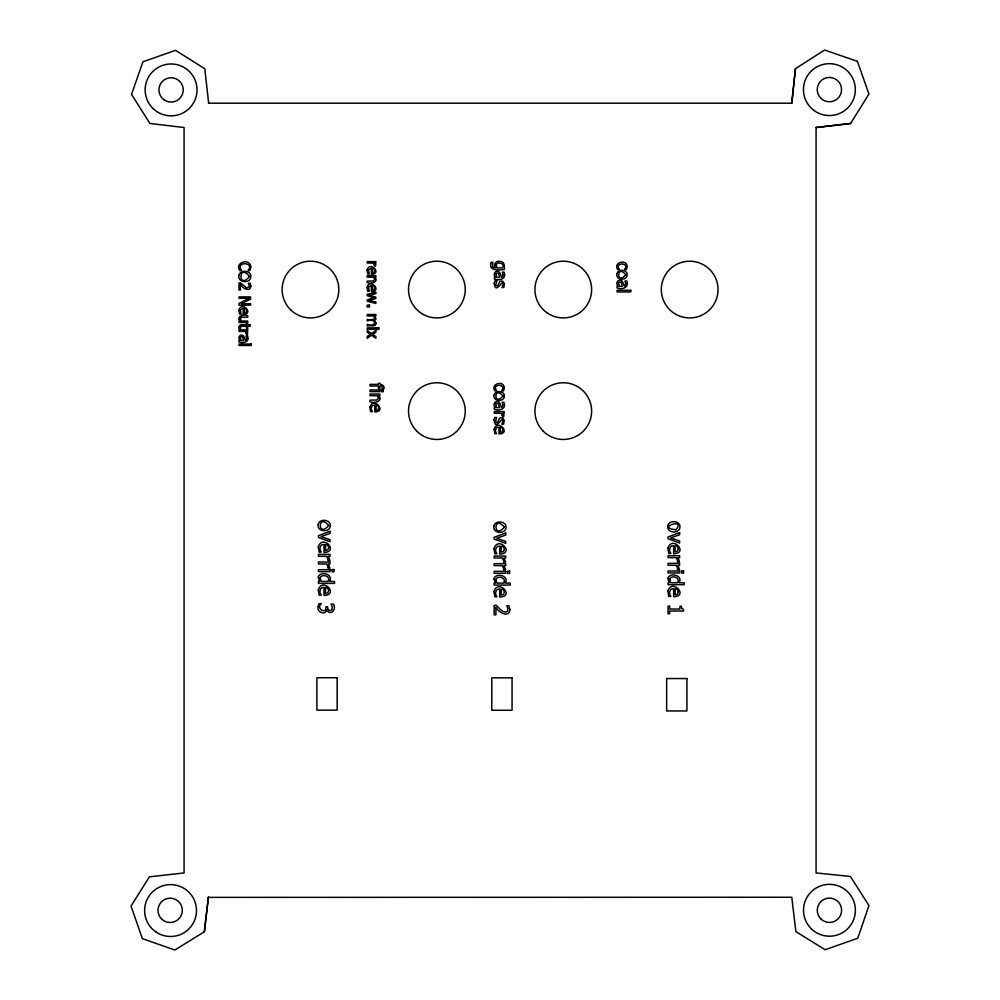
<?xml version="1.0" encoding="UTF-8"?>
<svg xmlns="http://www.w3.org/2000/svg" width="1000" height="1000" viewBox="0 0 1000 1000"><rect width="100%" height="100%" fill="white"/><g stroke="black" fill="none" stroke-linecap="round" stroke-linejoin="round"><path stroke-width="1.5" d="M208.388 103.2L791.775 103.2L795.438 68.688L824.6 50.012L857.387 61.337M791.775 103.2L795.425 68.675M204.363 931.825L208.388 897.262L204.363 931.825L174.812 950L142.363 938.637L131.025 906.025L149.45 876.825L184.075 872.95L184.075 127.513L149.913 123.462L131.537 94.412L142.912 61.8L175.487 50.362L204.75 68.7L208.65 103.012M208.425 897.375L791.775 897.262L795.888 931.65L825.138 949.712L857.763 938.238L868.962 905.575L850.413 876.45L816.075 872.95L816.075 127.513L850.612 123.475L868.962 94.025L857.362 61.325M675.788 529.763C686.825 517.587 655.45 527.513 675.788 529.763M816.075 127.513L850.638 123.488M246.213 333.675C247.175 336.5 248.762 332.45 246.425 331.4L247.712 331.4L247.712 329.938L239.05 329.938L239.05 331.4L245.2 331.4L246.213 333.675M328.013 559.35L327.925 560.5L329.95 560.5L328.288 556.325L330.012 556.325L330.012 554.375L318.45 554.375L318.45 556.325L326.662 556.325L328.013 559.35M328.013 566.987L327.925 568.138L329.95 568.138L328.288 563.962L330.012 563.962L330.012 562.013L318.45 562.013L318.45 563.962L326.662 563.962L328.013 566.987M374.375 265.338C375.325 268.163 376.925 264.113 374.588 263.062L375.875 263.062L375.875 261.6L367.212 261.6L367.212 263.062L373.363 263.062L374.375 265.338M502.4 415.812C503.475 419.012 505.275 414.425 502.638 413.237L504.1 413.237L504.1 411.575L494.275 411.575L494.275 413.237L501.25 413.237L502.4 415.812M503.713 561.013L503.612 562.163L505.65 562.163L503.988 557.975L505.712 557.975L505.712 556.038L494.15 556.038L494.15 557.987L502.35 557.975L503.713 561.013M503.713 568.65L503.612 569.8L505.65 569.8L503.988 565.612L505.712 565.612L505.712 563.675L494.15 563.675L494.15 565.612L502.35 565.612L503.713 568.65M677.613 560.662L677.525 561.812L679.55 561.812L677.9 557.625L679.613 557.625L679.613 555.688L668.05 555.688L668.05 557.625L676.263 557.625L677.613 560.662M677.613 568.3L677.525 569.45L679.55 569.45L677.9 565.262L679.613 565.262L679.613 563.325L668.05 563.325L668.05 565.262L676.263 565.262L677.613 568.3M383.812 387.663L383.65 389.363L382.137 389.363L382.25 387L381.238 386.075L379.862 385.962L379.862 388.7L378.488 388.7L378.488 386.012L370.037 386.012L370.037 384.363L378.488 384.363L378.488 383.25L379.862 383.25C379.712 385.262 384.625 384.3 383.812 387.663M318.2 606.638C316.325 612.137 325.513 615.8 327.013 609.8C330.062 616.95 337.388 608.75 333.225 604L331.05 604.125L332.25 606.75L331.912 609.75C329.963 611.987 326.887 609.2 327.663 606.725L325.938 606.725C326.775 614.837 315.438 608.812 321.262 603.575L319.088 603.575L318.2 606.638M494.25 283.1C494.975 292.987 499.812 284.713 502.312 282.675L503.088 284.475L502 287.538L503.762 287.538L504.425 283.712L502.688 281.087L499.837 281.35L497.537 286.137L495.675 284.962L496.863 280.8L495.012 280.8L494.25 283.1M494.1 419.775C494.825 429.663 499.663 421.375 502.163 419.338L502.938 421.138L501.85 424.212L503.625 424.212L504.288 420.387L502.537 417.762L499.688 418.013L497.388 422.8L495.525 421.637L496.712 417.463L494.862 417.463L494.1 419.775M246.637 338.413C244.887 344.05 245.113 335.812 242.4 335.163C239.188 334.175 237.562 338.6 239.975 340.513L239.05 340.513L239.05 341.962C243.7 343.762 250.162 341.55 247.525 335.775L246.05 335.85L246.637 338.413M250.85 286.137C250.263 292.75 242.025 288 240.375 284.387L240.375 290.062L239.05 290.062L239.05 282.938L240.675 282.938L246.663 287.875L249.387 286.8L248.5 283.263L250.15 283.175L250.85 286.137M503.025 275.05C501.037 281.45 501.287 272.113 498.212 271.363C494.575 270.25 492.738 275.262 495.462 277.438L494.412 277.438L494.412 279.075C499.7 281.125 507.013 278.612 504.038 272.062L502.35 272.162L503.025 275.05M502.875 405.225C500.887 411.625 501.138 402.287 498.062 401.55C494.425 400.425 492.587 405.438 495.325 407.612L494.275 407.612L494.275 409.263C499.55 411.3 506.875 408.787 503.888 402.238L502.212 402.337L502.875 405.225M509.875 609.637C509.113 618.45 498.113 612.125 495.913 607.3L495.913 614.875L494.15 614.875L494.15 605.363L496.312 605.363C499.275 607.888 502.975 613.962 507.463 611.362L507.95 608.375L506.75 605.8L508.95 605.688L509.875 609.637M625.688 283.913C623.688 290.3 623.95 280.975 620.875 280.225C617.238 279.113 615.4 284.125 618.125 286.288L617.075 286.288L617.075 287.938C622.362 289.975 629.675 287.462 626.7 280.912L625.013 281.012L625.688 283.913M504.325 387.938L503.575 390.838L501.712 390.838C507.663 383.525 490.737 383.55 496.688 390.737L494.825 390.838C490.075 383.663 504.175 379.913 504.325 387.938M627.137 266.613L626.375 269.525L624.525 269.525C630.462 262.2 613.538 262.225 619.487 269.425L617.638 269.525C612.875 262.35 626.987 258.587 627.137 266.613M238.912 310.188L239.575 314.125L241.163 314.037L240.312 309.95L243.225 308.275L243.225 314.288C254.387 314.288 241.9 300.238 238.912 310.188M318.275 546.938L319.15 552.188L321.275 552.075C318.725 549.5 319.762 543.925 324.025 544.4L324.025 552.413C339.525 552.013 322.5 533.562 318.275 546.938M318.275 589.925L319.15 595.175L321.275 595.062C318.725 592.487 319.762 586.912 324.025 587.388L324.025 595.4C339.525 595 322.5 576.55 318.275 589.925M367.075 270.113L367.738 274.062L369.325 273.975L368.475 269.887L371.388 268.212L371.388 274.225C382.55 274.212 370.062 260.175 367.075 270.113M367.075 287.35L367.738 291.288L369.325 291.2L368.475 287.113L371.388 285.45L371.388 291.45C382.55 291.45 370.062 277.413 367.075 287.35M369.888 407.238L370.637 411.712L372.438 411.613C370.262 409.425 371.15 404.688 374.775 405.087L374.775 411.9C387.425 411.887 373.275 395.975 369.888 407.238M494.125 429.263L494.875 433.738L496.675 433.638C494.5 431.45 495.387 426.712 499.012 427.113L499.012 433.925C511.662 433.913 497.512 418 494.125 429.263M493.975 548.6L494.85 553.85L496.975 553.737C494.412 551.163 495.45 545.588 499.725 546.062L499.725 554.075C515.225 553.675 498.2 535.225 493.975 548.6M493.975 591.587L494.85 596.838L496.975 596.725C494.412 594.15 495.45 588.575 499.725 589.05L499.725 597.05C515.225 596.663 498.2 578.212 493.975 591.587M667.887 548.25L668.763 553.5L670.875 553.387C668.325 550.812 669.362 545.237 673.637 545.712L673.637 553.725C689.137 553.325 672.113 534.875 667.887 548.25M667.887 591.225L668.763 596.487L670.875 596.375C668.325 593.8 669.362 588.225 673.637 588.7L673.637 596.7C689.137 596.312 672.113 577.863 667.887 591.225M238.912 326.688L239.125 328.862L240.438 328.775L240.7 326.375L246.5 326.175L246.5 328.862L247.712 328.862L247.712 326.175L250.212 326.175L250.212 324.712L247.712 324.712L247.712 323.738L246.5 323.738L246.5 324.712L240.438 324.888L238.912 326.688M240.238 318.3L241.238 321.05L247.712 321.05L247.712 322.512L239.05 322.512L239.05 321.05L240.012 321.05C235.65 316.3 244.25 313.812 247.712 315.7L247.712 317.162L241.637 317.213L240.238 318.3M490.812 263.663C489.025 271.413 499.95 269.938 504.237 269.55C504.663 266.5 504.762 260.863 499.425 261.312C495.712 260.575 492.9 265.188 495.725 267.9L492.625 267.038L492.85 262.337L491.125 262.25L490.812 263.663M246.75 310.725L246.088 312.375L244.35 312.863L244.35 308.275L246.075 309L246.75 310.725M250.812 267.013L249.838 270.575L247.975 270.575C255.525 261.6 234.25 261.488 241.663 270.462L239.825 270.575C234.062 262.325 250.487 257.725 250.812 267.013M328.725 547.663L327.837 549.85L325.513 550.513L325.513 544.4L327.812 545.35L328.725 547.663M328.725 590.65L327.837 592.837L325.513 593.5L325.513 587.388L327.812 588.337L328.725 590.65M374.913 270.663L374.25 272.3L372.512 272.8L372.512 268.212L374.237 268.925L374.913 270.663M374.913 287.887L374.25 289.538L372.512 290.038L372.512 285.45L374.237 286.163L374.913 287.887M378.775 407.863L378.013 409.725L376.037 410.288L376.037 405.087L378 405.9L378.775 407.863M503.013 429.888L502.25 431.75L500.275 432.312L500.275 427.113L502.238 427.925L503.013 429.888M504.425 549.325L503.537 551.512L501.213 552.175L501.213 546.062L503.512 547.013L504.425 549.325M504.425 592.3L503.537 594.5L501.213 595.163L501.213 589.05L503.512 590L504.425 592.312M678.337 548.975L677.438 551.163L675.125 551.825L675.125 545.712L677.425 546.663L678.337 548.975M678.337 591.95L677.438 594.15L675.125 594.812L675.125 588.7L677.425 589.65L678.337 591.95M374.725 279.413L373.263 280.988L367.212 281.05L367.212 282.512C370.675 284.387 379.275 281.938 374.913 277.15L375.875 277.15L375.875 275.7L367.212 275.7L367.212 277.15L373.675 277.15L374.725 279.413M378.562 398.237L376.887 400.037L370.037 400.112L370.037 401.763C373.963 403.888 383.713 401.112 378.775 395.688L379.862 395.688L379.862 394.038L370.037 394.038L370.037 395.688L377.375 395.688L378.562 398.237M376.112 323.263L375.375 325.075L373.725 325.75L367.212 325.8L367.212 324.338C377.1 327.762 376.737 317.675 367.212 320.887L367.212 319.425C369.438 320.062 377.537 320.138 373.675 315.963L367.212 315.963L367.212 314.5L375.875 314.5L375.875 315.963L374.913 315.963L376.025 319.062L374.625 320.6L376.112 323.263M238.9 275.35C237.225 282.337 249.4 284.012 250.738 277.587C252.438 270.575 240.238 268.913 238.9 275.35M318.238 524.375C316.525 531.462 328.862 533.138 330.225 526.625C331.887 519.562 319.625 517.888 318.238 524.375M494.087 395.075C492.638 401.1 503.125 402.525 504.288 396.987C505.688 390.988 495.275 389.562 494.087 395.075M493.925 526.038C492.225 533.125 504.562 534.8 505.925 528.288C507.587 521.225 495.325 519.55 493.925 526.038M616.9 273.762C615.45 279.788 625.925 281.2 627.087 275.675C628.5 269.662 618.075 268.238 616.9 273.762M667.837 525.688C666.137 532.775 678.462 534.438 679.837 527.938C681.488 520.875 669.225 519.2 667.837 525.688M496.175 264.775L497.088 267.9L502.475 267.9C505.513 263.663 497.725 260.9 496.175 264.775M328.65 525.513C317.462 538.787 317.587 512.212 328.65 525.513M502.95 396.05C493.5 407.438 493.6 384.625 502.95 396.05M504.35 527.175C493.162 540.45 493.275 513.875 504.35 527.175M625.75 274.725C616.3 286.125 616.4 263.3 625.75 274.725M249.513 276.462C237.987 290.763 238.025 262.15 249.513 276.462M320.05 577.775L321.262 581.45L327.925 581.45C331.438 576.25 322 573.275 320.05 577.775M495.75 579.438L496.962 583.112L503.625 583.112C507.137 577.913 497.7 574.938 495.75 579.438M669.65 579.087L670.875 582.75L677.537 582.75C681.038 577.562 671.6 574.587 669.65 579.087M318.225 577.087L319.625 581.45L318.45 581.45L318.45 583.387L334.55 583.387L334.55 581.45L329.55 581.45C333.875 574.288 320.45 570.388 318.225 577.087M493.925 578.737L495.325 583.112L494.15 583.112L494.15 585.05L510.25 585.05L510.25 583.112L505.238 583.112C509.575 575.95 496.15 572.05 493.925 578.737M667.837 578.387L669.237 582.75L668.05 582.75L668.05 584.7L684.163 584.7L684.163 582.75L679.15 582.75C683.487 575.6 670.05 571.7 667.837 578.387M240.25 337.5L241.188 340.513L243.588 340.513L242.688 336.95L241 336.675L240.25 337.5M495.775 274.025L496.838 277.438L499.562 277.438L498.537 273.4L496.637 273.087L495.775 274.025M495.625 404.2L496.688 407.612L499.412 407.612L498.4 403.575L496.488 403.263L495.625 404.2M618.438 282.887L619.5 286.288L622.225 286.288L621.2 282.25L619.3 281.938L618.438 282.887M375.875 330.538L371.512 333.512L367.212 330.5L367.212 332.163L370.487 334.325L367.212 336.425L367.212 338.225L371.613 335.225L375.875 338.225L375.875 336.562L372.638 334.412L375.875 332.325L375.875 330.538M249.013 298.337L239.05 303.45L239.05 305.163L250.6 305.163L250.6 303.738L241.45 303.738L250.6 299.088L250.6 296.9L239.05 296.9L239.05 298.337L249.013 298.337M330.012 531.325L318.45 535.65L318.45 537.4L330.012 541.75L330.012 539.725L321.087 536.587L330.012 533.425L330.012 531.325M505.712 532.975L494.15 537.3L494.15 539.05L505.712 543.413L505.712 541.388L496.788 538.25L505.712 535.075L505.712 532.975M679.613 532.625L668.05 536.95L668.05 538.7L679.613 543.062L679.613 541.038L670.7 537.9L679.613 534.725L679.613 532.625M373.888 297.775L367.212 299.887L367.212 301.238L375.875 303.438L375.875 301.962L369.162 300.525L375.875 298.412L375.875 297.213L369.162 295.15L375.875 293.625L375.875 292.1L367.212 294.325L367.212 295.663L373.888 297.775M630.763 290.3L617.075 290.3L617.075 291.95L630.763 291.95L630.763 290.3M369.425 305.138L367.212 305.138L367.212 307L369.425 307L369.425 305.138M378.837 327.788L377.325 327.788L377.325 329.438L378.837 329.438L378.837 327.788M375.875 327.887L367.212 327.887L367.212 329.338L375.875 329.338L375.875 327.887M251.125 344.038L239.05 344.038L239.05 345.5L251.125 345.5L251.125 344.038M383.225 389.837L381.5 389.837L381.5 391.725L383.225 391.725L383.225 389.837M379.862 389.963L370.037 389.963L370.037 391.613L379.862 391.613L379.862 389.963M333.963 569.55L331.95 569.55L331.95 571.775L333.963 571.775L333.963 569.55M330.012 569.688L318.45 569.688L318.45 571.638L330.012 571.638L330.012 569.688M683.562 570.862L681.55 570.862L681.55 573.075L683.562 573.075L683.562 570.862M679.613 571L668.05 571L668.05 572.95L679.613 572.95L679.613 571M509.663 571.213L507.638 571.213L507.638 573.425L509.663 573.425L509.663 571.213M505.712 571.35L494.15 571.35L494.15 573.3L505.712 573.3L505.712 571.35M669.625 606.225L668.05 606.225L668.05 613.737L669.625 613.737L669.625 611.013L683.512 611.013L683.512 609.4L681.812 608.562L681.363 606.225L679.95 606.225L679.95 609.025L669.625 609.025L669.625 606.225M337.163 677.738L316.9 677.738L316.9 710.15L337.163 710.15L337.163 677.738M512.05 677.85L491.788 677.85L491.788 710.263L512.05 710.263L512.05 677.85M686.925 678.55L666.663 678.55L666.663 710.962L686.925 710.962L686.925 678.55M164.088 99.85A12.15 12.15 0 0 0 183.188 90.988A12.15 12.15 0 0 0 165.963 78.888A12.15 12.15 0 0 0 164.088 99.85M821.287 919.287A12.15 12.15 0 0 0 841.338 912.837A12.15 12.15 0 0 0 825.725 898.7A12.15 12.15 0 0 0 821.287 919.287M821 98.4A12.15 12.15 0 0 0 841.2 92.5A12.15 12.15 0 0 0 825.987 77.95A12.15 12.15 0 0 0 821 98.4M156.412 932.288A25.925 25.925 0 0 0 196.45 911.938A25.925 25.925 0 0 0 158.812 887.438A25.925 25.925 0 0 0 156.412 932.288M161.7 919.062A12.15 12.15 0 0 0 181.962 913.325A12.15 12.15 0 0 0 166.875 898.65A12.15 12.15 0 0 0 161.7 919.062M812.05 929.5A25.925 25.925 0 0 0 854.8 915.738A25.925 25.925 0 0 0 821.5 885.588A25.925 25.925 0 0 0 812.05 929.5M813.675 110.237A25.925 25.925 0 0 0 855.113 92.912A25.925 25.925 0 0 0 819.4 65.688A25.925 25.925 0 0 0 813.675 110.237M153.4 108.875A25.925 25.925 0 0 0 196.35 95.738A25.925 25.925 0 0 0 163.487 65.113A25.925 25.925 0 0 0 153.4 108.875M416.825 431.15A28.363 28.363 0 0 0 464.275 418.438A28.363 28.363 0 0 0 429.538 383.713A28.363 28.363 0 0 0 416.825 431.15M543.225 431.15A28.363 28.363 0 0 0 590.675 418.438A28.363 28.363 0 0 0 555.938 383.713A28.363 28.363 0 0 0 543.225 431.15M291.15 310.312A28.363 28.363 0 0 0 338.113 295.925A28.363 28.363 0 0 0 302.175 262.45A28.363 28.363 0 0 0 291.15 310.312M422.7 314.125A28.363 28.363 0 0 0 465.238 289.562A28.363 28.363 0 0 0 422.7 265A28.363 28.363 0 0 0 422.7 314.125M547.038 312.812A28.363 28.363 0 0 0 591.538 292A28.363 28.363 0 0 0 551.263 263.875A28.363 28.363 0 0 0 547.038 312.812M675.5 314.125A28.363 28.363 0 0 0 718.037 289.562A28.363 28.363 0 0 0 675.5 265A28.363 28.363 0 0 0 675.5 314.125"/></g></svg>
